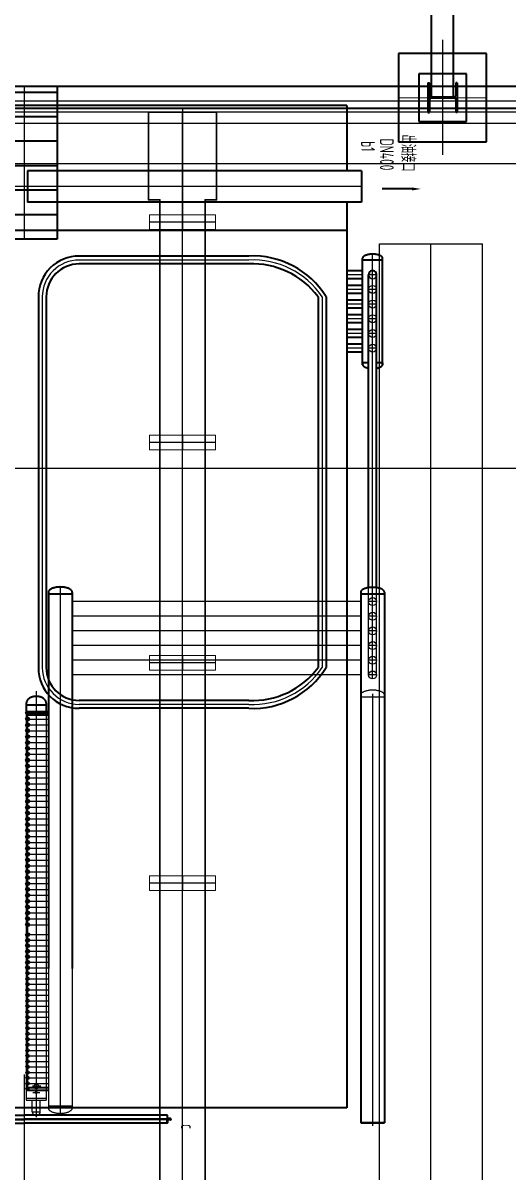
# Model space of a CAD drawing. Extents: x -170 to 1091, y -90 to 504.
# Drawn here: x 92.98 to 99.59, y 90.42 to 106.07 of the extents above; entities that cross this region are included whole.
import ezdxf

# ---------------------------------------------------------------- set-up
doc = ezdxf.new("R2010")
doc.units = 0
doc.header["$LTSCALE"] = 1000
for name, pattern in [('CENTER', [50.8, 31.75, -6.35, 6.35, -6.35]), ('EB_DASHDOT', [39, 30, -3, 3, -3]), ('点画线', [18, 12, -2, 2, -2])]:
    doc.linetypes.add(name, pattern=pattern)
doc.layers.add('CAXA1', color=1, linetype='EB_DASHDOT', lineweight=25)
doc.layers.add('EB0', color=7, linetype='CONTINUOUS', lineweight=35)
doc.layers.add('中心线层', color=1, linetype='CENTER')
doc.layers.add('方格网', color=6, linetype='CONTINUOUS')
doc.styles.add('UserTxtStyle2', font='isocp', dxfattribs={"width": 0.667, "bigfont": 'gbcbig.shx'})

# ---------------------------------------------------------------- blocks, each defined once
blk = doc.blocks.new('*X175')
at = {"layer": 'EB0'}
for p, q in [((0, 50), (0, 0)), ((0, 50), (3, 50)), ((0, 0), (50, 0)), ((5, 10), (5, 48)), ((48, 5), (10, 5)), ((50, 0), (50, 3))]:
    blk.add_line(p, q, dxfattribs=at)
for centre, radius, start, end in [((3, 48), 1.65, 0.2621, 90), ((10, 10), 5.5, 180, 269.8782), ((48, 3), 1.52, 0, 90)]:
    blk.add_arc(centre, radius, start, end, dxfattribs=at)
blk = doc.blocks.new('*X174')
at = {"layer": 'EB0', "color": 0, "linetype": 'ByBlock', "lineweight": -2, "ltscale": 0.2}
blk.add_blockref('*X175', (0, 0), dxfattribs=at)
blk = doc.blocks.new('*X177')
at = {"layer": 'EB0'}
for p, q in [((0, 0), (50, 0)), ((0, -50), (0, 0)), ((50, 0), (50, -3)), ((0, -50), (3, -50)), ((5, -11), (5, -48)), ((48, -5), (10, -5))]:
    blk.add_line(p, q, dxfattribs=at)
for centre, radius, start, end in [((3, -48), 1.65, 270, 359.7379), ((11, -11), 5.5, 90.1218, 180), ((48, -3), 1.52, 270, 360)]:
    blk.add_arc(centre, radius, start, end, dxfattribs=at)
blk = doc.blocks.new('*X176')
at = {"layer": 'EB0', "color": 0, "linetype": 'ByBlock', "lineweight": -2, "ltscale": 0.2}
blk.add_blockref('*X177', (0, 0), dxfattribs=at)
blk = doc.blocks.new('*X184')
at = {"layer": 'EB0', "linetype": 'Continuous', "lineweight": 25}
for p, q in [((453, 0), (-453, 0)), ((0, 103), (0, -103))]:
    blk.add_line(p, q, dxfattribs=at)
at = {"layer": 'EB0', "color": 6, "linetype": 'Continuous', "lineweight": 18}
for p, q in [((-450, 100), (-450, -100)), ((450, 100), (-450, 100)), ((450, -100), (450, 100)), ((-450, -100), (450, -100))]:
    blk.add_line(p, q, dxfattribs=at)
blk = doc.blocks.new('*X185')
at = {"layer": 'EB0', "linetype": 'Continuous', "lineweight": 25}
for p, q in [((453, 0), (-453, 0)), ((0, 103), (0, -103))]:
    blk.add_line(p, q, dxfattribs=at)
at = {"layer": 'EB0', "color": 6, "linetype": 'Continuous', "lineweight": 18}
for p, q in [((-450, 100), (-450, -100)), ((450, 100), (-450, 100)), ((450, -100), (450, 100)), ((-450, -100), (450, -100))]:
    blk.add_line(p, q, dxfattribs=at)
blk = doc.blocks.new('*X186')
at = {"layer": 'EB0', "linetype": 'Continuous', "lineweight": 25}
for p, q in [((453, 0), (-453, 0)), ((0, 103), (0, -103))]:
    blk.add_line(p, q, dxfattribs=at)
at = {"layer": 'EB0', "color": 6, "linetype": 'Continuous', "lineweight": 18}
for p, q in [((-450, 100), (-450, -100)), ((450, 100), (-450, 100)), ((450, -100), (450, 100)), ((-450, -100), (450, -100))]:
    blk.add_line(p, q, dxfattribs=at)
blk = doc.blocks.new('*X187')
at = {"layer": 'EB0', "linetype": 'Continuous', "lineweight": 25}
for p, q in [((453, 0), (-453, 0)), ((0, 103), (0, -103))]:
    blk.add_line(p, q, dxfattribs=at)
at = {"layer": 'EB0', "color": 6, "linetype": 'Continuous', "lineweight": 18}
for p, q in [((-450, 100), (-450, -100)), ((450, 100), (-450, 100)), ((450, -100), (450, 100)), ((-450, -100), (450, -100))]:
    blk.add_line(p, q, dxfattribs=at)
blk = doc.blocks.new('*X188')
at = {"layer": 'EB0', "linetype": 'Continuous', "lineweight": 15}
for p, q in [((-468, 0), (468, 0)), ((-468, -1200), (-468, 0)), ((468, 0), (468, -1200)), ((-460, -1192), (-460, -8)), ((-460, -8), (460, -8)), ((460, -8), (460, -1192)), ((-313, -1200), (-468, -1200)), ((-305, -1192), (-460, -1192)), ((-313, -1500), (-313, -1200)), ((-305, -1500), (-305, -1192)), ((460, -1192), (305, -1192)), ((305, -1192), (305, -1500)), ((468, -1200), (313, -1200)), ((313, -1200), (313, -1500)), ((-313, -1500), (313, -1500))]:
    blk.add_line(p, q, dxfattribs=at)
at = {"layer": 'EB0', "linetype": 'Continuous', "lineweight": 25}
blk.add_line((0, 43), (0, -1503), dxfattribs=at)
blk = doc.blocks.new('*X183')
at = {"layer": 'EB0', "linetype": 'Continuous', "lineweight": 25}
blk.add_line((0, -17440), (0, -310), dxfattribs=at)
at = {"layer": 'EB0', "linetype": 'Continuous', "lineweight": 15}
for p, q in [((-313, -15297), (-313, -1810)), ((-305, -15297), (-305, -1810)), ((305, -1810), (305, -15297)), ((313, -1810), (313, -15297)), ((-313, -4810), (313, -4810)), ((-313, -7810), (313, -7810)), ((-313, -10810), (313, -10810))]:
    blk.add_line(p, q, dxfattribs=at)
blk.add_blockref('*X188', (0, -310), dxfattribs=at)
at = {"layer": 'EB0', "linetype": 'Continuous', "lineweight": 18}
for name, p in [('*X187', (0, -1810)), ('*X186', (0, -4810)), ('*X185', (0, -7810)), ('*X184', (0, -10810))]:
    blk.add_blockref(name, p, dxfattribs=at)
blk = doc.blocks.new('*X182')
at = {"layer": 'EB0', "color": 7, "linetype": 'Continuous', "lineweight": 25}
blk.add_blockref('*X183', (-650, 16997), dxfattribs=at)
blk = doc.blocks.new('*X196')
at = {"layer": 'EB0', "color": 2}
for p, q in [((-450, 2085), (-450, 0)), ((450, 2085), (450, 0)), ((450, 1997), (-450, 1997)), ((450, 1664), (-450, 1664)), ((450, 1332), (-450, 1332)), ((450, 999), (-450, 999)), ((450, 666), (-450, 666)), ((450, 333), (-450, 333)), ((450, 0), (-450, 0))]:
    blk.add_line(p, q, dxfattribs=at)
at = {"layer": '中心线层'}
blk.add_line((0, 2085), (0, 0), dxfattribs=at)
blk = doc.blocks.new('*X274')
at = {"layer": 'EB0', "color": 2}
for p, q in [((600, 606), (-600, 606)), ((-600, 606), (-600, -594)), ((600, -594), (600, 606)), ((325, 332), (-325, 332)), ((-325, 332), (-325, -318)), ((325, -318), (325, 332)), ((-200, 206), (-179, 206)), ((-200, 206), (-200, -194)), ((-179, 206), (-179, 33)), ((200, 206), (179, 206)), ((179, 206), (179, 33)), ((200, 206), (200, -194)), ((159, 13), (-159, 13)), ((159, 0), (-159, 0)), ((-179, -20), (-179, -194)), ((179, -20), (179, -194)), ((-200, -194), (-179, -194)), ((200, -194), (179, -194)), ((-325, -318), (325, -318)), ((-600, -594), (600, -594))]:
    blk.add_line(p, q, dxfattribs=at)
for centre, start, end in [((-159, 33), 180, 270), ((-159, -20), 90, 180), ((159, 33), 270, 0), ((159, -20), 0, 90)]:
    blk.add_arc(centre, 20, start, end, dxfattribs=at)
at = {"layer": '中心线层'}
blk.add_line((0, 795), (0, -773), dxfattribs=at)
at = {"layer": '中心线层', "linetype": '点画线', "lineweight": 18}
blk.add_line((603, 6), (-603, 6), dxfattribs=at)

msp = doc.modelspace()

# ---------------------------------------------------------------- hatches: boundary and pattern name
at = {"layer": 'EB0'}
msp.add_hatch(color=1, dxfattribs=at).paths.add_polyline_path([(98.28454, 103.78646), (98.28454, 103.82646), (98.40454, 103.80646)], flags=0)

# ---------------------------------------------------------------- linework, layer by layer
at = {"layer": 'CAXA1', "ltscale": 20}
msp.add_line((92.99947, 91.75001), (92.99944, 61.14843), dxfattribs=at)
at = {"layer": 'EB0', "color": 13}
for p, q in [((98.54948, 105.05003, 0), (98.54949, 108.65003, 0)), ((98.84948, 105.05003, 0), (98.84949, 108.65003, 0)), ((114.84948, 105.20001, 0), (70.54948, 105.20006, 0)), ((114.84948, 104.90001, 0), (70.54948, 104.90006, 0))]:
    msp.add_line(p, q, dxfattribs=at)
at = {"layer": 'EB0', "lineweight": 25}
for p, q in [((116.13001, 104.99999, 0), (68.85001, 105.00004, 0)), ((116.13001, 104.84999, 0), (68.85001, 104.85004, 0)), ((116.13001, 104.69999, 0), (68.85001, 104.70004, 0)), ((97.59608, 103.83871, 0), (88.39608, 103.83872, 0)), ((97.84108, 103.0587, 0), (99.24108, 103.0587, 0)), ((97.8411, 69.50001, -0.908), (97.84108, 103.0587, 0)), ((98.5411, 68.60001, -0.908), (98.54108, 103.0587, 0)), ((99.2411, 68.60001, -0.908), (99.24108, 103.0587, 0)), ((96.05808, 102.83871, 0), (93.74608, 102.83872, 0)), ((97.74608, 97.13691, 0), (97.74608, 102.91846, 0)), ((97.60958, 102.63871, 0), (97.39608, 102.63871, 0)), ((97.80008, 102.63871, 0), (97.69208, 102.63871, 0)), ((93.24608, 102.33872, 0), (93.24608, 97.28872, 0)), ((97.05808, 102.33871, 0), (97.05808, 97.28871, 0)), ((97.60958, 102.43871, 0), (97.39608, 102.43871, 0)), ((97.80008, 102.43871, 0), (97.69208, 102.43871, 0)), ((97.60958, 102.23871, 0), (97.39608, 102.23871, 0)), ((97.80008, 102.23871, 0), (97.69208, 102.23871, 0)), ((97.60958, 102.03871, 0), (97.39608, 102.03871, 0)), ((97.80008, 102.03871, 0), (97.69208, 102.03871, 0)), ((97.60958, 101.83871, 0), (97.39608, 101.83871, 0)), ((97.80008, 101.83871, 0), (97.69208, 101.83871, 0)), ((97.60958, 101.63871, 0), (97.39608, 101.63871, 0)), ((97.80008, 101.63871, 0), (97.69208, 101.63871, 0)), ((93.49108, 98.38672, 0), (93.49107, 91.21972, 0)), ((97.69208, 97.18871, 0), (97.69208, 98.37823, 0)), ((97.80008, 97.18871, 0), (97.80008, 98.37823, 0)), ((97.58358, 98.18871, 0), (93.65358, 98.18872, 0)), ((97.80008, 98.18871, 0), (97.69208, 98.18871, 0)), ((97.58358, 97.98871, 0), (93.65358, 97.98872, 0)), ((97.80008, 97.98871, 0), (97.69208, 97.98871, 0)), ((97.58358, 97.78871, 0), (93.65358, 97.78872, 0)), ((97.80008, 97.78871, 0), (97.69208, 97.78871, 0)), ((97.58358, 97.58871, 0), (93.65358, 97.58872, 0)), ((97.80008, 97.58871, 0), (97.69208, 97.58871, 0)), ((97.58358, 97.38871, 0), (93.65358, 97.38872, 0)), ((97.80008, 97.38871, 0), (97.69208, 97.38871, 0)), ((97.58358, 97.18871, 0), (93.65358, 97.18872, 0)), ((97.80008, 97.18871, 0), (97.69208, 97.18871, 0)), ((93.16358, 96.96883, 0), (93.16357, 91.16734, 0)), ((97.90858, 96.88871, 0), (97.58358, 96.88871, 0)), ((97.74608, 96.93318, 0), (97.74607, 91.09271, 0)), ((93.04608, 96.70122, 0), (93.04607, 91.53372, 0)), ((93.30008, 96.70122, 0), (93.30007, 91.53022, 0)), ((96.05808, 96.78871, 0), (93.74608, 96.78872, 0)), ((93.02708, 96.67872, 0), (93.02707, 91.55272, 0)), ((93.04608, 96.66872, 0), (93.32858, 96.66872, 0)), ((93.04607, 96.58872, 0), (93.32857, 96.58872, 0)), ((93.04607, 96.42872, 0), (93.32857, 96.42872, 0)), ((93.04607, 96.50872, 0), (93.32857, 96.50872, 0)), ((93.04607, 96.34872, 0), (93.32857, 96.34872, 0)), ((93.04607, 96.26872, 0), (93.32857, 96.26872, 0)), ((93.04607, 96.18872, 0), (93.32857, 96.18872, 0)), ((93.04607, 96.10872, 0), (93.32857, 96.10872, 0)), ((93.04607, 96.02872, 0), (93.32857, 96.02872, 0)), ((93.04607, 95.94872, 0), (93.32857, 95.94872, 0)), ((93.04607, 95.86872, 0), (93.32857, 95.86872, 0)), ((93.04607, 95.78872, 0), (93.32857, 95.78872, 0)), ((93.04607, 95.70872, 0), (93.32857, 95.70872, 0)), ((93.04607, 95.62872, 0), (93.32857, 95.62872, 0)), ((93.04607, 95.54872, 0), (93.32857, 95.54872, 0)), ((93.04607, 95.46872, 0), (93.32857, 95.46872, 0)), ((93.04607, 95.38872, 0), (93.32857, 95.38872, 0)), ((93.04607, 95.30872, 0), (93.32857, 95.30872, 0)), ((93.04607, 95.22872, 0), (93.32857, 95.22872, 0)), ((93.04607, 95.14872, 0), (93.32857, 95.14872, 0)), ((93.04607, 95.06872, 0), (93.32857, 95.06872, 0)), ((93.04607, 94.98872, 0), (93.32857, 94.98872, 0)), ((93.04607, 94.90872, 0), (93.32857, 94.90872, 0)), ((93.04607, 94.82872, 0), (93.32857, 94.82872, 0)), ((93.04607, 94.74872, 0), (93.32857, 94.74872, 0)), ((93.04607, 94.66872, 0), (93.32857, 94.66872, 0)), ((93.04607, 94.58872, 0), (93.32857, 94.58872, 0)), ((93.04607, 94.50872, 0), (93.32857, 94.50872, 0)), ((93.04607, 94.42872, 0), (93.32857, 94.42872, 0)), ((93.04607, 94.34872, 0), (93.32857, 94.34872, 0)), ((93.04607, 94.26872, 0), (93.32857, 94.26872, 0)), ((93.04607, 94.18872, 0), (93.32857, 94.18872, 0)), ((93.04607, 94.10872, 0), (93.32857, 94.10872, 0)), ((93.04607, 94.02872, 0), (93.32857, 94.02872, 0)), ((93.04607, 93.94872, 0), (93.32857, 93.94872, 0)), ((93.04607, 93.86872, 0), (93.32857, 93.86872, 0)), ((93.04607, 93.78872, 0), (93.32857, 93.78872, 0)), ((93.04607, 93.65272, 0), (93.32857, 93.65272, 0)), ((93.04607, 93.57772, 0), (93.32857, 93.57772, 0)), ((93.04607, 93.50272, 0), (93.32857, 93.50272, 0)), ((93.04607, 93.42772, 0), (93.32857, 93.42772, 0)), ((93.04607, 93.35272, 0), (93.32857, 93.35272, 0)), ((93.04607, 93.27772, 0), (93.32857, 93.27772, 0)), ((93.04607, 93.20272, 0), (93.32857, 93.20272, 0)), ((93.04607, 93.12772, 0), (93.32857, 93.12772, 0)), ((93.32857, 93.19272, 0), (93.32857, 91.29272, 0)), ((93.65357, 93.19272, 0), (93.65357, 91.29272, 0)), ((93.04607, 93.05272, 0), (93.32857, 93.05272, 0)), ((93.04607, 92.97772, 0), (93.32857, 92.97772, 0)), ((93.04607, 92.90272, 0), (93.32857, 92.90272, 0)), ((93.04607, 92.82772, 0), (93.32857, 92.82772, 0)), ((93.04607, 92.75272, 0), (93.32857, 92.75272, 0)), ((93.04607, 92.67772, 0), (93.32857, 92.67772, 0)), ((93.04607, 92.60272, 0), (93.32857, 92.60272, 0)), ((93.04607, 92.52772, 0), (93.32857, 92.52772, 0)), ((93.04607, 92.45272, 0), (93.32857, 92.45272, 0)), ((93.04607, 92.37772, 0), (93.32857, 92.37772, 0)), ((93.04607, 92.30272, 0), (93.32857, 92.30272, 0)), ((93.04607, 92.22772, 0), (93.32857, 92.22772, 0)), ((93.04607, 92.15272, 0), (93.32857, 92.15272, 0)), ((93.04607, 92.07772, 0), (93.32857, 92.07772, 0)), ((93.04607, 92.00272, 0), (93.32857, 92.00272, 0)), ((93.04607, 91.92772, 0), (93.32857, 91.92772, 0)), ((93.04607, 91.85272, 0), (93.32857, 91.85272, 0)), ((93.04607, 91.77772, 0), (93.32857, 91.77772, 0)), ((93.04607, 91.70272, 0), (93.32857, 91.70272, 0)), ((93.02707, 91.55272, 0), (93.02707, 91.40072, 0)), ((93.04607, 91.62772, 0), (93.32857, 91.62772, 0)), ((93.04607, 91.57522, 0), (93.32857, 91.57522, 0)), ((93.04607, 91.55272, 0), (93.32857, 91.55272, 0)), ((93.04607, 91.53022, 0), (93.32857, 91.53022, 0)), ((93.22727, 91.59072, 0), (93.11356, 91.59072, 0)), ((93.30007, 91.53022, 0), (93.30007, 91.40072, 0)), ((93.02707, 91.42472, 0), (93.30007, 91.42472, 0)), ((93.02707, 91.40072, 0), (93.30007, 91.40072, 0)), ((93.10957, 91.23823, 0), (93.10957, 91.40072, 0)), ((93.1189, 91.50272, 0), (93.21337, 91.50272, 0)), ((93.21757, 91.23823, 0), (93.21757, 91.40072, 0)), ((93.10957, 91.24072, 0), (93.21757, 91.24072, 0)), ((93.65357, 91.31772, 0), (93.32857, 91.31772, 0)), ((97.74607, 91.18723, 0), (97.74607, 91.04918, 0))]:
    msp.add_line(p, q, dxfattribs=at)
at = {"layer": 'EB0'}
for p, q in [((97.39608, 104.94221, 0), (88.59608, 104.94222, 0)), ((97.39608, 104.94221, 0), (97.39608, 104.05171, 0)), ((97.59608, 104.05171, 0), (93.04608, 104.05172, 0)), ((93.04608, 104.05172, 0), (93.04608, 103.62572, 0)), ((97.59608, 104.05171, 0), (97.59608, 103.62571, 0)), ((97.59608, 104.05171, 0), (97.59608, 103.62571, 0)), ((97.59608, 103.62571, 0), (93.04608, 103.62572, 0)), ((97.39608, 103.62571, 0), (97.39608, 103.23871, 0)), ((97.39608, 103.23871, 0), (88.59608, 103.23872, 0)), ((97.39608, 103.23871, 0), (97.39607, 91.29271, 0)), ((96.05808, 102.89271, 0), (93.74608, 102.89272, 0)), ((97.60958, 101.41371, 0), (97.60958, 102.86371, 0)), ((97.60958, 102.83871, 0), (97.60958, 102.86371, 0)), ((97.88318, 102.83871, 0), (97.60958, 102.83871, 0)), ((97.88258, 102.83871, 0), (97.60958, 102.83871, 0)), ((97.88258, 101.41371, 0), (97.88258, 102.86371, 0)), ((96.05808, 102.78471, 0), (93.74608, 102.78472, 0)), ((97.60958, 102.69271, 0), (97.39608, 102.69271, 0)), ((97.69208, 98.37823, 0), (97.69208, 102.63871, 0)), ((97.80008, 98.37823, 0), (97.80008, 102.63871, 0)), ((97.60958, 102.58471, 0), (97.39608, 102.58471, 0)), ((97.60958, 102.49271, 0), (97.39608, 102.49271, 0)), ((93.19208, 102.33872, 0), (93.19208, 97.28872, 0)), ((93.30008, 102.33872, 0), (93.30008, 97.28872, 0)), ((97.00408, 102.33871, 0), (97.00408, 97.28871, 0)), ((97.11208, 102.33871, 0), (97.11208, 97.28871, 0)), ((97.60958, 102.38471, 0), (97.39608, 102.38471, 0)), ((97.60958, 102.29271, 0), (97.39608, 102.29271, 0)), ((97.60958, 102.18471, 0), (97.39608, 102.18471, 0)), ((97.60958, 102.09271, 0), (97.39608, 102.09271, 0)), ((97.60958, 101.98471, 0), (97.39608, 101.98471, 0)), ((97.60958, 101.89271, 0), (97.39608, 101.89271, 0)), ((97.60958, 101.78471, 0), (97.39608, 101.78471, 0)), ((97.60958, 101.69271, 0), (97.39608, 101.69271, 0)), ((97.60958, 101.58471, 0), (97.39608, 101.58471, 0)), ((97.60958, 101.43871, 0), (97.60958, 101.41371, 0)), ((97.69208, 101.43871, 0), (97.60958, 101.43871, 0)), ((97.69208, 101.43871, 0), (97.60958, 101.43871, 0)), ((97.88318, 101.43871, 0), (97.80008, 101.43871, 0)), ((97.88258, 101.43871, 0), (97.80008, 101.43871, 0)), ((97.88258, 101.43871, 0), (97.88258, 101.41371, 0)), ((93.32858, 98.31372, 0), (93.32857, 93.19272, 0)), ((93.65358, 98.28872, 0), (93.32858, 98.28872, 0)), ((93.65358, 98.31372, 0), (93.65357, 93.19272, 0)), ((97.58358, 98.31371, 0), (97.58357, 91.09271, 0)), ((97.90858, 98.28871, 0), (97.58358, 98.28871, 0)), ((97.90858, 98.31371, 0), (97.90857, 91.09271, 0)), ((93.02708, 96.80372, 0), (93.02708, 96.67872, 0)), ((93.30008, 96.77872, 0), (93.02708, 96.77872, 0)), ((93.04608, 96.69122, 0), (93.32858, 96.69122, 0)), ((93.30008, 96.80372, 0), (93.30008, 96.70122, 0)), ((96.05808, 96.84271, 0), (93.74608, 96.84272, 0)), ((96.05808, 96.73471, 0), (93.74608, 96.73472, 0)), ((93.04607, 96.64622, 0), (93.32857, 96.64622, 0)), ((92.99607, 91.29272, 0), (88.59607, 91.29272, 0)), ((97.39607, 91.29271, 0), (92.99607, 91.29272, 0)), ((90.99607, 91.13772, 0), (92.99607, 91.13772, 0)), ((91.04607, 91.19272, 0), (92.99607, 91.19272, 0)), ((91.04607, 91.14272, 0), (92.99607, 91.14272, 0)), ((91.04607, 91.13772, 0), (92.99607, 91.13772, 0)), ((91.04607, 91.08772, 0), (92.99607, 91.08772, 0)), ((94.94607, 91.19271, 0), (92.99607, 91.19272, 0)), ((94.94607, 91.14271, 0), (92.99607, 91.14272, 0)), ((94.99607, 91.13771, 0), (92.99607, 91.13772, 0)), ((94.94607, 91.13771, 0), (92.99607, 91.13772, 0)), ((94.94607, 91.08771, 0), (92.99607, 91.08772, 0)), ((94.99607, 91.14271, 0), (94.99607, 91.13771, 0)), ((97.90857, 91.09271, 0), (97.58357, 91.09271, 0)), ((97.58357, 91.09271, 0), (97.90857, 91.09271, 0)), ((97.58357, 91.09271, 0), (97.90857, 91.09271, 0)), ((97.58357, 91.09271, 0), (97.90857, 91.09271, 0))]:
    msp.add_line(p, q, dxfattribs=at)
at = {"layer": 'EB0', "color": 1}
msp.add_line((98.28454, 103.80646, 0), (97.87843, 103.80646, 0), dxfattribs=at)
at = {"layer": 'EB0', "elevation": 0}
for points in [[(97.88258, 102.86371), (97.88229, 102.86729), (97.88141, 102.87086), (97.87996, 102.87439), (97.87793, 102.87788), (97.87534, 102.88131), (97.87219, 102.88466), (97.8685, 102.88793), (97.86429, 102.89109), (97.85958, 102.89413), (97.85437, 102.89704), (97.84871, 102.89981), (97.8426, 102.90243), (97.83608, 102.90488), (97.82918, 102.90715), (97.82192, 102.90923), (97.81433, 102.91113), (97.80645, 102.91282), (97.79832, 102.91429), (97.78996, 102.91556), (97.78141, 102.9166), (97.77271, 102.91741), (97.7639, 102.91799), (97.75501, 102.91834), (97.74608, 102.91846), (97.73715, 102.91834), (97.72826, 102.91799), (97.71945, 102.91741), (97.71075, 102.9166), (97.7022, 102.91556), (97.69384, 102.91429), (97.68571, 102.91282), (97.67783, 102.91113), (97.67025, 102.90923), (97.66299, 102.90715), (97.65608, 102.90488), (97.64956, 102.90243), (97.64345, 102.89981), (97.63779, 102.89704), (97.63259, 102.89413), (97.62787, 102.89109), (97.62366, 102.88793), (97.61997, 102.88466), (97.61683, 102.88131), (97.61423, 102.87788), (97.6122, 102.87439), (97.61075, 102.87086), (97.60987, 102.86729), (97.60958, 102.86371)], [(97.60958, 101.41371), (97.611, 101.4098), (97.61299, 101.40593), (97.61555, 101.40212), (97.61866, 101.39839), (97.62232, 101.39475), (97.62651, 101.39122), (97.6312, 101.38783), (97.63638, 101.38457), (97.64202, 101.38148), (97.6481, 101.37855), (97.65458, 101.37581), (97.66145, 101.37327), (97.66867, 101.37093), (97.6762, 101.36881), (97.68402, 101.36693), (97.69208, 101.36528)], [(97.80008, 101.36528), (97.80814, 101.36693), (97.81596, 101.36881), (97.82349, 101.37093), (97.83071, 101.37327), (97.83758, 101.37581), (97.84406, 101.37855), (97.85014, 101.38148), (97.85578, 101.38457), (97.86096, 101.38783), (97.86565, 101.39122), (97.86984, 101.39475), (97.8735, 101.39839), (97.87661, 101.40212), (97.87917, 101.40593), (97.88116, 101.4098), (97.88258, 101.41371)], [(93.65358, 98.31372), (93.65323, 98.31849), (93.65219, 98.32324), (93.65045, 98.32796), (93.64804, 98.33261), (93.64495, 98.33718), (93.64121, 98.34165), (93.63682, 98.346), (93.63181, 98.35022), (93.62619, 98.35427), (93.62, 98.35816), (93.61325, 98.36185), (93.60598, 98.36534), (93.59822, 98.3686), (93.59, 98.37163), (93.58136, 98.37441), (93.57233, 98.37694), (93.56295, 98.37919), (93.55326, 98.38116), (93.54331, 98.38284), (93.53313, 98.38423), (93.52278, 98.38531), (93.51229, 98.38609), (93.50171, 98.38656), (93.49108, 98.38672), (93.48045, 98.38656), (93.46987, 98.38609), (93.45937, 98.38531), (93.44902, 98.38423), (93.43884, 98.38284), (93.42889, 98.38116), (93.41921, 98.37919), (93.40983, 98.37694), (93.4008, 98.37441), (93.39215, 98.37163), (93.38393, 98.3686), (93.37617, 98.36534), (93.3689, 98.36185), (93.36216, 98.35816), (93.35596, 98.35427), (93.35035, 98.35022), (93.34533, 98.346), (93.34095, 98.34165), (93.3372, 98.33718), (93.33411, 98.33261), (93.3317, 98.32796), (93.32997, 98.32325), (93.32892, 98.31849), (93.32858, 98.31372)], [(97.90858, 98.31371), (97.90823, 98.31818), (97.90719, 98.32262), (97.90545, 98.32703), (97.90304, 98.33138), (97.89995, 98.33565), (97.89621, 98.33983), (97.89182, 98.3439), (97.88681, 98.34784), (97.88119, 98.35163), (97.875, 98.35526), (97.86825, 98.35871), (97.86098, 98.36197), (97.85322, 98.36503), (97.845, 98.36786), (97.83636, 98.37046), (97.82733, 98.37282), (97.81795, 98.37492), (97.80826, 98.37677), (97.79831, 98.37834), (97.78813, 98.37964), (97.77778, 98.38065), (97.76729, 98.38138), (97.75671, 98.38182), (97.74608, 98.38196), (97.73545, 98.38182), (97.72487, 98.38138), (97.71437, 98.38065), (97.70402, 98.37964), (97.69384, 98.37834), (97.68389, 98.37677), (97.67421, 98.37492), (97.66483, 98.37282), (97.6558, 98.37046), (97.64715, 98.36786), (97.63893, 98.36503), (97.63117, 98.36197), (97.6239, 98.35871), (97.61716, 98.35526), (97.61096, 98.35163), (97.60535, 98.34784), (97.60033, 98.3439), (97.59595, 98.33983), (97.5922, 98.33565), (97.58911, 98.33138), (97.5867, 98.32703), (97.58497, 98.32262), (97.58392, 98.31818), (97.58358, 98.31371)], [(93.30008, 96.80372), (93.29978, 96.80982), (93.29891, 96.81589), (93.29745, 96.82191), (93.29542, 96.82785), (93.29283, 96.83369), (93.28968, 96.8394), (93.286, 96.84496), (93.28179, 96.85034), (93.27707, 96.85552), (93.27187, 96.86048), (93.2662, 96.8652), (93.2601, 96.86965), (93.25358, 96.87383), (93.24667, 96.8777), (93.23941, 96.88125), (93.23183, 96.88447), (93.22395, 96.88735), (93.21581, 96.88987), (93.20745, 96.89202), (93.1989, 96.89379), (93.1902, 96.89518), (93.18139, 96.89617), (93.1725, 96.89677), (93.16357, 96.89697), (93.15465, 96.89677), (93.14576, 96.89617), (93.13694, 96.89517), (93.12825, 96.89379), (93.1197, 96.89202), (93.11134, 96.88987), (93.1032, 96.88735), (93.09533, 96.88447), (93.08774, 96.88125), (93.08048, 96.8777), (93.07357, 96.87383), (93.06706, 96.86965), (93.06095, 96.8652), (93.05528, 96.86048), (93.05008, 96.85552), (93.04536, 96.85034), (93.04115, 96.84496), (93.03747, 96.8394), (93.03432, 96.83369), (93.03173, 96.82785), (93.0297, 96.82191), (93.02824, 96.81589), (93.02737, 96.80982), (93.02708, 96.80372)]]:
    msp.add_lwpolyline(points, dxfattribs=at)
at = {"layer": 'EB0', "lineweight": 25, "elevation": 0}
for points in [[(97.90858, 96.91371), (97.90823, 96.91818), (97.90719, 96.92262), (97.90545, 96.92703), (97.90304, 96.93138), (97.89995, 96.93565), (97.89621, 96.93983), (97.89182, 96.9439), (97.8868, 96.94784), (97.88119, 96.95163), (97.87499, 96.95526), (97.86825, 96.95871), (97.86098, 96.96197), (97.85322, 96.96503), (97.845, 96.96786), (97.83636, 96.97046), (97.82733, 96.97282), (97.81795, 96.97492), (97.80826, 96.97677), (97.79831, 96.97834), (97.78813, 96.97964), (97.77778, 96.98065), (97.76729, 96.98138), (97.75671, 96.98182), (97.74607, 96.98196), (97.73544, 96.98182), (97.72486, 96.98138), (97.71437, 96.98065), (97.70402, 96.97964), (97.69384, 96.97834), (97.68389, 96.97677), (97.6742, 96.97492), (97.66483, 96.97282), (97.65579, 96.97046), (97.64715, 96.96786), (97.63893, 96.96503), (97.63117, 96.96197), (97.6239, 96.95871), (97.61716, 96.95526), (97.61096, 96.95163), (97.60535, 96.94784), (97.60033, 96.9439), (97.59594, 96.93983), (97.5922, 96.93565), (97.58911, 96.93138), (97.5867, 96.92703), (97.58497, 96.92262), (97.58392, 96.91818), (97.58358, 96.91371)], [(93.10957, 91.23823), (93.10969, 91.23516), (93.11003, 91.2321), (93.11061, 91.22906), (93.11141, 91.22607), (93.11244, 91.22313), (93.11368, 91.22025), (93.11514, 91.21745), (93.1168, 91.21474), (93.11867, 91.21213), (93.12073, 91.20963), (93.12297, 91.20725), (93.12539, 91.205), (93.12796, 91.2029), (93.1307, 91.20095), (93.13357, 91.19916), (93.13657, 91.19754), (93.13969, 91.19609), (93.1429, 91.19482), (93.14621, 91.19373), (93.14959, 91.19284), (93.15303, 91.19214), (93.15652, 91.19164), (93.16004, 91.19134), (93.16357, 91.19124), (93.1671, 91.19134), (93.17062, 91.19164), (93.1741, 91.19214), (93.17755, 91.19284), (93.18093, 91.19373), (93.18423, 91.19482), (93.18745, 91.19609), (93.19057, 91.19754), (93.19357, 91.19916), (93.19644, 91.20095), (93.19917, 91.2029), (93.20175, 91.205), (93.20417, 91.20725), (93.20641, 91.20963), (93.20847, 91.21213), (93.21033, 91.21474), (93.212, 91.21745), (93.21346, 91.22025), (93.2147, 91.22313), (93.21573, 91.22607), (93.21653, 91.22906), (93.21711, 91.2321), (93.21745, 91.23516), (93.21757, 91.23823)], [(93.32857, 91.29272), (93.32892, 91.28794), (93.32996, 91.28319), (93.33169, 91.27847), (93.33411, 91.27382), (93.33719, 91.26925), (93.34094, 91.26478), (93.34533, 91.26043), (93.35034, 91.25622), (93.35596, 91.25216), (93.36215, 91.24828), (93.3689, 91.24458), (93.37617, 91.2411), (93.38393, 91.23783), (93.39215, 91.2348), (93.40079, 91.23202), (93.40982, 91.2295), (93.4192, 91.22724), (93.42888, 91.22527), (93.43884, 91.22359), (93.44901, 91.2222), (93.45937, 91.22112), (93.46986, 91.22034), (93.48044, 91.21987), (93.49107, 91.21972), (93.5017, 91.21987), (93.51228, 91.22034), (93.52277, 91.22112), (93.53313, 91.2222), (93.54331, 91.22359), (93.55326, 91.22527), (93.56294, 91.22724), (93.57232, 91.2295), (93.58135, 91.23202), (93.58999, 91.2348), (93.59821, 91.23783), (93.60597, 91.2411), (93.61324, 91.24458), (93.61999, 91.24828), (93.62618, 91.25216), (93.6318, 91.25622), (93.63681, 91.26043), (93.6412, 91.26478), (93.64495, 91.26925), (93.64803, 91.27382), (93.65045, 91.27847), (93.65218, 91.28319), (93.65322, 91.28794), (93.65357, 91.29272)]]:
    msp.add_lwpolyline(points, dxfattribs=at)
at = {"layer": 'EB0', "lineweight": 25}
for centre, radius in [((97.74608, 102.43871, 0), 0.054), ((97.74608, 102.23871, 0), 0.054), ((97.74608, 102.03871, 0), 0.054), ((97.74608, 101.83871, 0), 0.054), ((97.74608, 101.63871, 0), 0.054), ((97.74608, 98.18871, 0), 0.054), ((97.74608, 97.98871, 0), 0.054), ((97.74608, 97.78871, 0), 0.054), ((97.74608, 97.58871, 0), 0.054), ((97.74608, 97.38871, 0), 0.054), ((97.74608, 97.18871, 0), 0.054), ((93.04607, 93.12772, 0), 0.0225), ((93.04607, 93.05272, 0), 0.0225), ((93.04607, 92.97772, 0), 0.0225), ((93.04607, 92.90272, 0), 0.0225), ((93.04607, 92.82772, 0), 0.0225), ((93.04607, 92.75272, 0), 0.0225), ((93.04607, 92.67772, 0), 0.0225), ((93.04607, 92.60272, 0), 0.0225), ((93.04607, 92.52772, 0), 0.0225), ((93.04607, 92.45272, 0), 0.0225), ((93.04607, 92.37772, 0), 0.0225), ((93.04607, 92.30272, 0), 0.0225), ((93.04607, 92.22772, 0), 0.0225), ((93.04607, 92.15272, 0), 0.0225), ((93.04607, 92.07772, 0), 0.0225), ((93.04607, 92.00272, 0), 0.0225), ((93.04607, 91.92772, 0), 0.0225), ((93.04607, 91.85272, 0), 0.0225), ((93.04607, 91.77772, 0), 0.0225), ((93.04607, 91.70272, 0), 0.0225), ((93.04607, 91.62772, 0), 0.0225), ((93.04607, 91.55272, 0), 0.0225), ((93.16357, 91.59072, 0), 0.0285), ((93.16357, 91.50272, 0), 0.0125)]:
    msp.add_circle(centre, radius, dxfattribs=at)
at = {"layer": 'EB0'}
for centre in [(93.04608, 96.66872, 0), (93.04607, 96.58872, 0), (93.04607, 96.42872, 0), (93.04607, 96.50872, 0), (93.04607, 96.34872, 0), (93.04607, 96.26872, 0), (93.04607, 96.18872, 0), (93.04607, 96.10872, 0), (93.04607, 96.02872, 0), (93.04607, 95.94872, 0), (93.04607, 95.86872, 0), (93.04607, 95.78872, 0), (93.04607, 95.70872, 0), (93.04607, 95.62872, 0), (93.04607, 95.54872, 0), (93.04607, 95.46872, 0), (93.04607, 95.38872, 0), (93.04607, 95.30872, 0), (93.04607, 95.22872, 0), (93.04607, 95.14872, 0), (93.04607, 95.06872, 0), (93.04607, 94.98872, 0), (93.04607, 94.90872, 0), (93.04607, 94.82872, 0), (93.04607, 94.74872, 0), (93.04607, 94.66872, 0), (93.04607, 94.58872, 0), (93.04607, 94.50872, 0), (93.04607, 94.42872, 0), (93.04607, 94.34872, 0), (93.04607, 94.26872, 0), (93.04607, 94.18872, 0), (93.04607, 94.10872, 0), (93.04607, 94.02872, 0), (93.04607, 93.94872, 0), (93.04607, 93.86872, 0), (93.04607, 93.78872, 0), (93.04607, 93.65272, 0), (93.04607, 93.57772, 0), (93.04607, 93.50272, 0), (93.04607, 93.42772, 0), (93.04607, 93.35272, 0), (93.04607, 93.27772, 0), (93.04607, 93.20272, 0)]:
    msp.add_circle(centre, 0.0225, dxfattribs=at)
for centre, radius, start, end in [((93.74608, 102.33872, 0), 0.554, 89.99994, 179.99994), ((96.11465, 101.72071, 0), 1.17337, 31.782082, 92.763468), ((93.74608, 102.33872, 0), 0.446, 89.99994, 179.99994), ((96.11258, 101.67405, 0), 1.112, 36.706681, 92.80931), ((97.74608, 102.63871, 0), 0.054, 359.99994, 179.99994), ((93.74608, 97.28872, 0), 0.554, 179.99994, 269.99994), ((93.74608, 97.28872, 0), 0.446, 179.99994, 269.99994), ((96.11258, 97.95338, 0), 1.112, 267.19057, 323.2932), ((96.11465, 97.90671, 0), 1.17337, 267.236412, 328.217798)]:
    msp.add_arc(centre, radius, start, end, dxfattribs=at)
at = {"layer": 'EB0', "lineweight": 25}
for centre, radius, start, end in [((93.74608, 102.33872, 0), 0.5, 89.99994, 179.99994), ((96.11368, 101.6999, 0), 1.14017, 34.074929, 92.794849), ((97.74608, 102.63871, 0), 0.054, 179.99994, 359.99994), ((93.74608, 97.28872, 0), 0.5, 179.99994, 269.99994), ((96.11367, 97.92752, 0), 1.14017, 267.205031, 325.924951)]:
    msp.add_arc(centre, radius, start, end, dxfattribs=at)
at = {"layer": '中心线层'}
msp.add_line((114.85476, 104.15001, 0), (70.68547, 104.15006, 0), dxfattribs=at)
at = {"layer": '中心线层', "linetype": '点画线', "lineweight": 18}
msp.add_line((95.15208, 103.41902, 0), (95.15207, 91.0186, 0), dxfattribs=at)
at = {"layer": '方格网', "color": 6, "linetype": 'Continuous'}
msp.add_line((850.549, 100), (-76.88164, 100), dxfattribs=at)

# ---------------------------------------------------------------- block references
at = {"layer": 'EB0', "xscale": 0.001, "yscale": 0.001, "zscale": 0.001, "rotation": 359.9999401246263}
for name, p in [('*X274', (98.69948, 105.04353, 0)), ('*X196', (92.99948, 103.12321, 0)), ('*X182', (95.80547, 88.16781, 0)), ('*X174', (94.94607, 91.14271, 0)), ('*X176', (94.94607, 91.13771, 0))]:
    msp.add_blockref(name, p, dxfattribs=at)

# ---------------------------------------------------------------- texts
at = {"layer": 'EB0', "rotation": 269.99994, "line_spacing_factor": 1.37, "style": 'UserTxtStyle2'}
for s, insert, char_height, width, attachment_point in [('出油接口', (98.32488, 104.54778, 0), 0.188429, 1.0500711, 1), ('b1', (97.58942, 104.45799, 0), 0.188429, 0.2614898, 7), ('DN400', (97.84607, 104.49296, 0), 0.188429, 0.7148149, 7), ('c', (95.13552, 91.07199, 0), 0.18843, 0.1267483, 7)]:
    msp.add_mtext(s, dxfattribs=dict(at, insert=insert, char_height=char_height, width=width, attachment_point=attachment_point))

doc.saveas('drawing.dxf')
